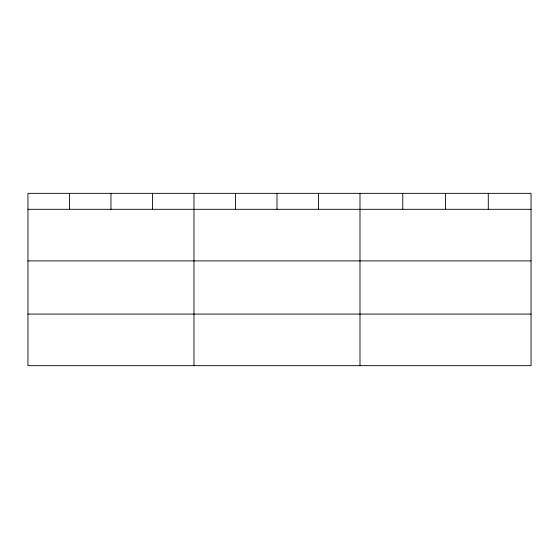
<?xml version="1.0" encoding="UTF-8"?>
<svg xmlns="http://www.w3.org/2000/svg" width="559" height="559" viewBox="0 0 559 559"><rect width="100%" height="100%" fill="white"/><g stroke="black" fill="none" stroke-linecap="round" stroke-linejoin="round"><path stroke-width="0.84" d="M531.05 260.906L531.05 193.337L27.95 193.337L27.95 365.663L531.05 365.663L531.05 260.906L27.95 260.906M27.95 209.311L531.05 209.311M27.95 314.067L531.05 314.067M488.286 193.337L488.286 209.311M445.523 193.337L445.523 209.311M402.759 193.337L402.759 209.311M359.996 193.337L359.996 365.663M318.49 193.337L318.49 209.311M276.984 193.337L276.984 209.311M235.479 193.337L235.479 209.311M193.973 193.337L193.973 365.663M152.467 193.337L152.467 209.311M110.962 193.337L110.962 209.311M69.456 193.337L69.456 209.311"/></g></svg>
